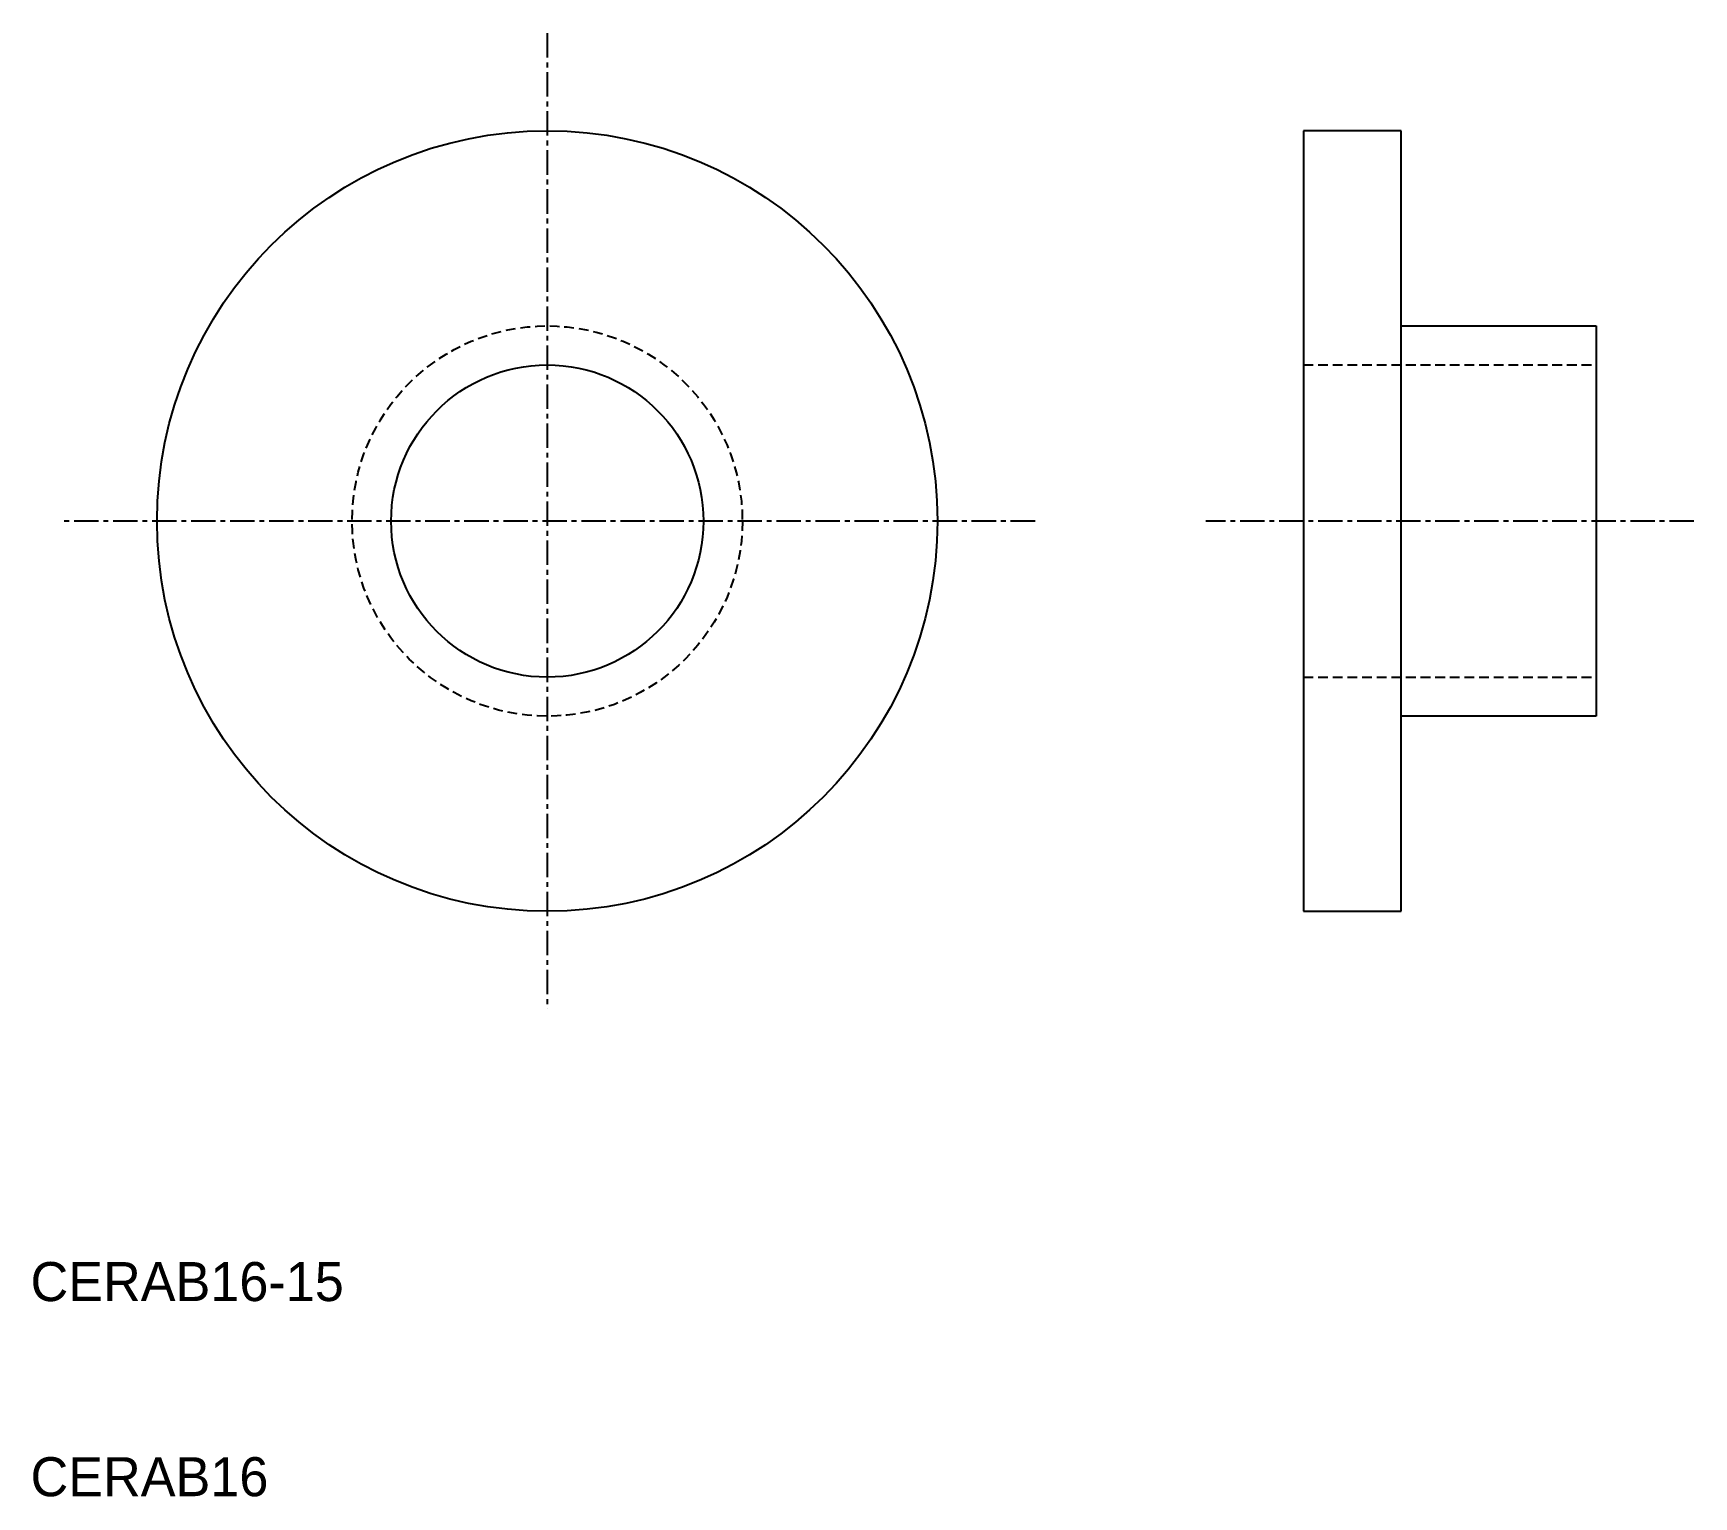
# Model space of a CAD drawing. Extents: x 19.7 to 104.8, y 20 to 95.
import ezdxf

# ---------------------------------------------------------------- set-up
doc = ezdxf.new("R2010")
doc.units = 0
doc.linetypes.add('CENTER', pattern=[2, 1.25, -0.25, 0.25, -0.25])
doc.linetypes.add('DASHED', pattern=[0.75, 0.5, -0.25])
doc.layers.get('0').update_dxf_attribs({"linetype": 'CONTINUOUS'})
doc.layers.add('CENTER', color=1, linetype='CENTER')

msp = doc.modelspace()

# ---------------------------------------------------------------- linework, layer by layer
at = {"color": 7, "linetype": 'CONTINUOUS'}
for p, q in [((89.824, 89.974), (84.824, 89.974)), ((84.824, 89.974), (84.824, 49.974)), ((89.824, 49.974), (89.824, 89.974)), ((89.824, 79.974), (99.824, 79.974)), ((99.824, 79.974), (99.824, 59.974)), ((99.824, 59.974), (89.824, 59.974)), ((84.824, 49.974), (89.824, 49.974))]:
    msp.add_line(p, q, dxfattribs=at)
at = {"color": 3, "linetype": 'DASHED'}
for p, q in [((84.824, 77.974), (99.824, 77.974)), ((84.824, 61.974), (99.824, 61.974))]:
    msp.add_line(p, q, dxfattribs=at)
at = {"color": 7, "linetype": 'CONTINUOUS'}
for radius in [20, 8]:
    msp.add_circle((46.064, 69.974), radius, dxfattribs=at)
at = {"color": 3, "linetype": 'DASHED'}
msp.add_circle((46.064, 69.974), 10, dxfattribs=at)
at = {"layer": 'CENTER', "color": 1, "linetype": 'CENTER'}
for p, q in [((46.064, 94.974), (46.064, 44.974)), ((71.064, 69.974), (21.064, 69.974)), ((104.824, 69.974), (79.824, 69.974))]:
    msp.add_line(p, q, dxfattribs=at)

# ---------------------------------------------------------------- texts
at = {"color": 7, "linetype": 'CONTINUOUS'}
for s, p in [('CERAB16-15', (19.584, 30)), ('CERAB16', (19.584, 20))]:
    msp.add_text(s, height=2, dxfattribs=at).set_placement(p)

doc.saveas('drawing.dxf')
